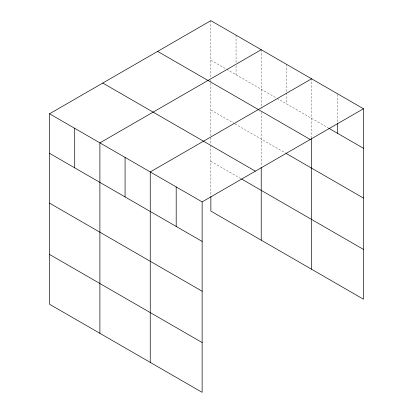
<?xml version="1.0" encoding="UTF-8"?>
<svg xmlns="http://www.w3.org/2000/svg" width="413" height="413" viewBox="0 0 413 413"><rect width="100%" height="100%" fill="white"/><g stroke="black" fill="none" stroke-linecap="round" stroke-linejoin="round"><path stroke-width="0.31" stroke-dasharray="2.06 1.55" d="M311.583 138.123L311.583 78.8M210.862 60.179L226.19 69.028M226.737 69.343L276.55 98.103M277.097 98.418L328.144 127.885M210.862 109.982L234.403 123.57M234.951 123.89L286.405 153.595M210.862 161.297L240.97 178.679M337.524 94.417L337.524 123.105M286.405 64.263L286.405 92.316M286.405 92.951L286.405 103.787M261.222 49.725L261.222 108.407M261.222 112.238L261.222 165.995M236.045 35.188L236.045 63.241M236.045 65.791L236.045 74.717M210.862 20.65L210.862 77.417M210.862 79.972L210.862 82.528M210.862 83.163L210.862 135.64M210.862 137.565L210.862 144.617M210.862 145.262L210.862 195.777"/><path stroke-width="0.62" d="M363.466 108.753L202.138 201.9L202.138 392.35L49.534 304.247L49.534 113.792L210.862 20.65L363.466 108.753L363.466 299.208L210.862 211.1L210.862 196.412M311.583 138.758L311.583 269.25M261.222 49.725L99.889 142.867L99.889 333.322M311.583 78.8L150.249 171.942L150.249 362.392M328.691 128.206L363.466 148.282M157.627 51.388L310.23 139.491M286.405 153.595L363.466 198.085M102.77 83.054L255.373 171.163M241.517 178.994L363.466 249.4M49.534 113.792L202.138 201.9M49.534 153.321L202.138 241.424M49.534 203.124L202.138 291.232M49.534 254.439L202.138 342.547M337.524 123.105L337.524 133.306M261.222 167.28L261.222 240.175M176.191 186.924L176.191 226.448M125.072 157.405L125.072 196.934M74.712 128.329L74.712 167.859"/></g></svg>
